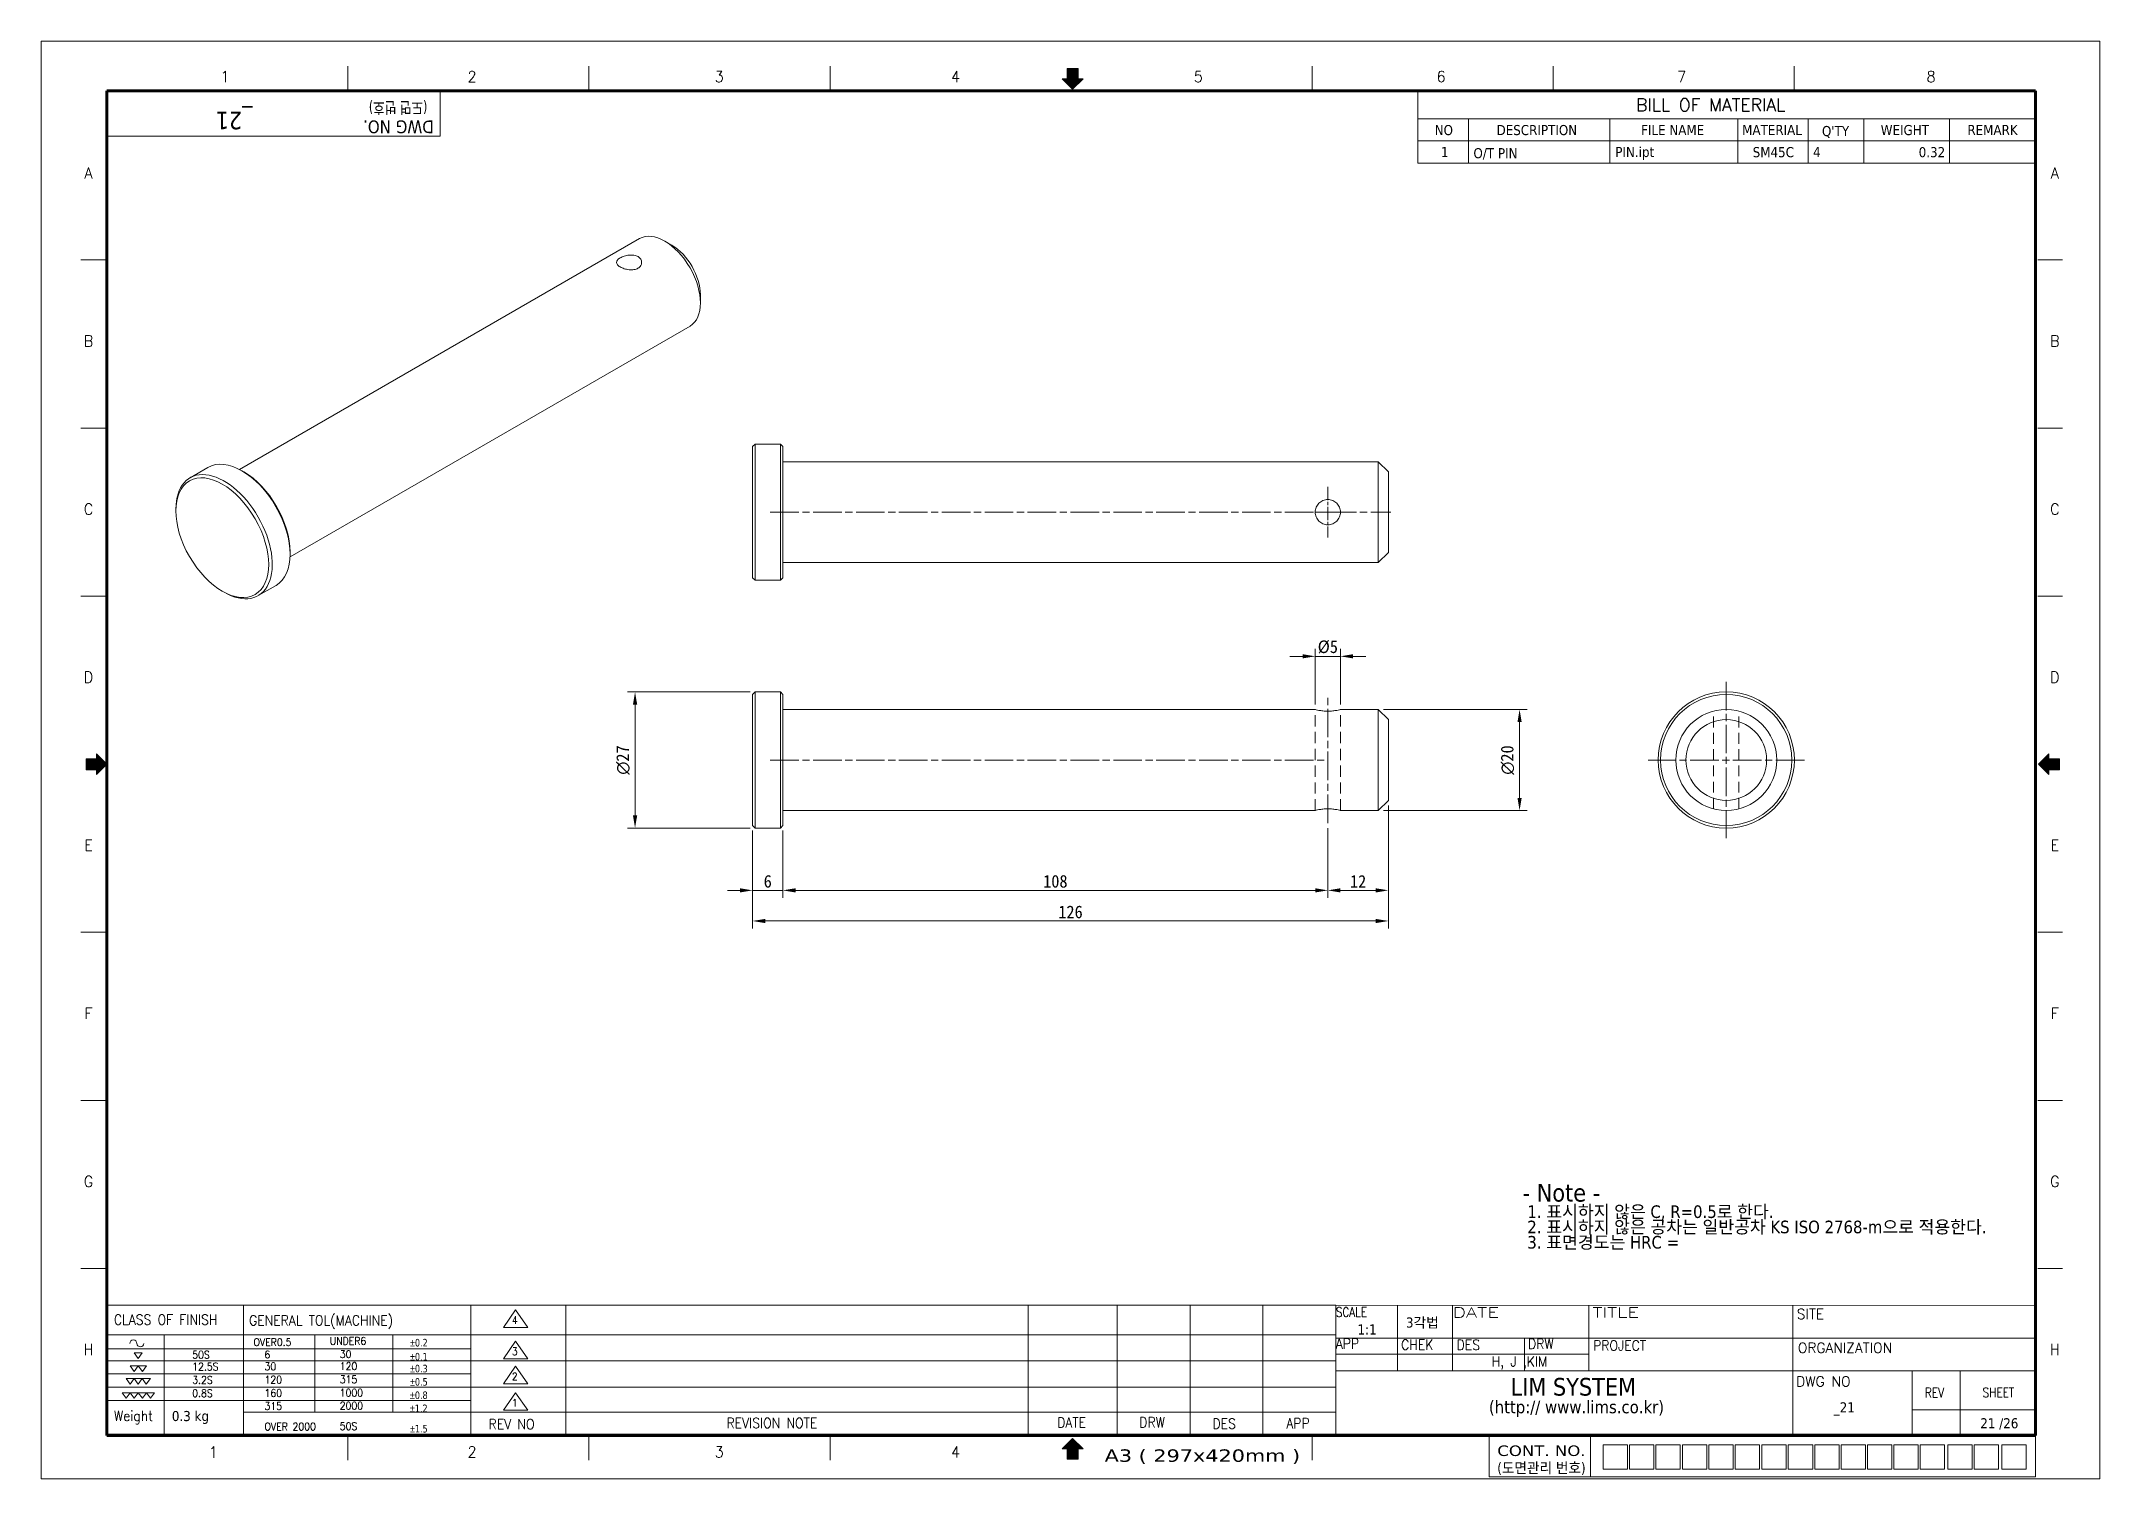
# Model space of a CAD drawing. Header units: millimetres. Extents: x 6 to 414, y 6 to 291.
import ezdxf
from ezdxf.enums import TextEntityAlignment as Align

# ---------------------------------------------------------------- set-up
doc = ezdxf.new("R2010")
doc.units = ezdxf.units.MM
doc.linetypes.add('CHAIN', pattern=[0.3543, 0.2362, -0.0295, 0.0591, -0.0295])
doc.linetypes.add('HIDDEN', pattern=[9.525, 6.35, -3.175])
doc.layers.get('0').update_dxf_attribs({"lineweight": 18})
for name, color, linetype, lineweight in [('SkizziergeometrieWIN-ISO', 7, 'Continuous', 50), ('가는실선_A4', 7, 'Continuous', 5), ('경계(ISO)', 7, 'Continuous', 70), ('굵은실선_A3', 7, 'Continuous', 18), ('제목(ISO)', 7, 'Continuous', 50)]:
    doc.layers.add(name, color=color, linetype=linetype, lineweight=lineweight)
for name, color, linetype, lineweight, true_color in [('가는실선_A3', 9, 'Continuous', 5, 0x808080), ('가는실선중심선_A3', 1, 'Continuous', 5, 0xff0000), ('가는파선_A3', 7, 'HIDDEN', 13, 0x008000), ('해치선_A3', 1, 'Continuous', 5, 0xff0000)]:
    doc.layers.add(name, color=color, linetype=linetype, lineweight=lineweight, true_color=true_color)
doc.styles.add('A3_DS_PartList', font='RomanC.shx')
doc.styles.add('A3_DS_TB02', font='tahoma.ttf')
doc.styles.add('ROMANC_37', font='tahoma.ttf')
doc.styles.add('ROMANC_61', font='ROMANC.shx')
doc.styles.add('주 텍스트 (ISO)', font='tahoma.ttf')
doc.styles.add('주문자_A3(3.5)', font='tahoma.ttf')
doc.styles.add('치수문자_A3(2.5)', font='')
doc.styles.add('텍스트 스타일12', font='tahoma.ttf')
doc.styles.add('텍스트 스타일171', font='ROMANC.shx', dxfattribs={"width": 0.9})
doc.styles.add('텍스트 스타일206', font='ROMANC.shx', dxfattribs={"width": 1.11072})
doc.styles.add('텍스트 스타일208', font='ROMANC.shx', dxfattribs={"width": 1.194322})
doc.styles.add('텍스트 스타일211', font='ROMANC.shx', dxfattribs={"width": 0.9})
doc.styles.add('텍스트 스타일213', font='RomanC.shx', dxfattribs={"width": 0.9})
doc.styles.add('텍스트 스타일233', font='RomanC.shx')
doc.styles.add('텍스트 스타일36', font='ROMANC.shx', dxfattribs={"width": 0.941937})
doc.styles.add('텍스트 스타일42', font='tahoma.ttf', dxfattribs={"width": 1.378837})
doc.styles.add('텍스트 스타일46', font='tahoma.ttf', dxfattribs={"width": 0.862937})
doc.styles.add('텍스트 스타일48', font='tahoma.ttf', dxfattribs={"width": 1.258573})
doc.styles.add('텍스트 스타일52', font='tahoma.ttf', dxfattribs={"width": 0.8})
doc.styles.add('텍스트 스타일65', font='romans.shx', dxfattribs={"width": 0.8})
doc.styles.get('치수문자_A3(2.5)').set_extended_font_data('GulimChe')
doc.dimstyles.new('치수_A3(2.5)', dxfattribs={"dimtxt": 2.5, "dimasz": 2.5, "dimexe": 1.5, "dimexo": 1, "dimgap": 0.5, "dimtad": 1, "dimtoh": 1, "dimdec": 1, "dimrnd": 1e-08, "dimdsep": 46, "dimtxsty": '치수문자_A3(2.5)', "dimcen": 0.09, "dimdle": 10, "dimclrd": 8, "dimclre": 8, "dimclrt": 7, "dimadec": 1, "dimazin": 2, "dimtfac": 0.8, "dimtmove": 0, "dimatfit": 3, "dimfxl": 1, "dimtolj": 1, "dimtzin": 0, "dimlwd": -1, "dimlwe": -1, "dimarcsym": 0})

# ---------------------------------------------------------------- blocks, each defined once
blk = doc.blocks.new('경계 A3_경계')
for points in [[(405.98, 148.76), (403.92, 148.76), (403.92, 149.72), (401.86, 147.66), (403.92, 145.6), (403.92, 146.56), (405.98, 146.56)], [(211.52, 9.9), (211.52, 11.96), (212.48, 11.96), (210.42, 14.01), (208.36, 11.96), (209.32, 11.96), (209.32, 9.9)]]:
    blk.add_hatch(color=7).paths.add_polyline_path(points)
at = {"layer": '가는실선_A3'}
blk.add_hatch(color=7, dxfattribs=at).paths.add_polyline_path([(14.9, 148.76), (14.9, 146.56), (16.96, 146.56), (16.96, 145.6), (19.02, 147.66), (16.96, 149.72), (16.96, 148.76)])
at = {"layer": '해치선_A3'}
blk.add_hatch(color=7, dxfattribs=at).paths.add_polyline_path([(211.52, 283.53), (212.48, 283.53), (210.42, 281.47), (208.36, 283.53), (209.32, 283.53), (209.32, 285.59), (211.52, 285.59)])
for p, q in [((208.36, 283.53), (209.32, 283.53)), ((210.42, 281.47), (208.36, 283.53)), ((209.32, 285.59), (211.52, 285.59)), ((209.32, 283.53), (209.32, 285.59)), ((211.52, 285.59), (211.52, 283.53)), ((211.52, 283.53), (212.48, 283.53)), ((403.92, 149.72), (401.86, 147.66)), ((401.86, 147.66), (403.92, 145.6)), ((403.92, 148.76), (403.92, 149.72)), ((405.98, 148.76), (403.92, 148.76)), ((405.98, 146.56), (405.98, 148.76)), ((403.92, 146.56), (405.98, 146.56)), ((403.92, 145.6), (403.92, 146.56)), ((210.42, 14.01), (208.36, 11.96)), ((212.48, 11.96), (210.42, 14.01)), ((292.99, 6.43), (292.99, 14.6)), ((208.36, 11.96), (209.32, 11.96)), ((209.32, 11.96), (209.32, 9.9)), ((209.32, 9.9), (211.52, 9.9)), ((211.52, 9.9), (211.52, 11.96)), ((211.52, 11.96), (212.48, 11.96))]:
    blk.add_line(p, q)
at = {"color": 7}
for p, q in [((16.96, 148.76), (14.9, 148.76)), ((14.9, 148.76), (14.9, 146.56)), ((16.96, 149.72), (16.96, 148.76)), ((19.02, 147.66), (16.96, 149.72)), ((16.96, 145.6), (19.02, 147.66)), ((403.92, 149.72), (401.86, 147.66)), ((401.86, 147.66), (403.92, 145.6)), ((403.92, 148.76), (403.92, 149.72)), ((405.98, 148.76), (403.92, 148.76)), ((405.98, 146.56), (405.98, 148.76)), ((14.9, 146.56), (16.96, 146.56)), ((16.96, 146.56), (16.96, 145.6)), ((403.92, 145.6), (403.92, 146.56)), ((403.92, 146.56), (405.98, 146.56)), ((210.42, 14.01), (208.36, 11.96)), ((212.48, 11.96), (210.42, 14.01)), ((208.36, 11.96), (209.32, 11.96)), ((209.32, 11.96), (209.32, 9.9)), ((209.32, 9.9), (211.52, 9.9)), ((211.52, 9.9), (211.52, 11.96)), ((211.52, 11.96), (212.48, 11.96))]:
    blk.add_line(p, q, dxfattribs=at)
at = {"layer": 'SkizziergeometrieWIN-ISO', "lineweight": 18}
for p, q in [((6, 291), (414, 291)), ((6, 6), (6, 291)), ((414, 291), (414, 6)), ((414, 6), (6, 6))]:
    blk.add_line(p, q, dxfattribs=at)
at = {"layer": '가는실선_A3', "color": 7}
for p, q in [((66.79, 281.16), (66.79, 286.06)), ((114.57, 281.16), (114.57, 286.06)), ((162.34, 281.16), (162.34, 286.06)), ((257.9, 281.16), (257.9, 286.06)), ((305.67, 281.16), (305.67, 286.06)), ((353.45, 281.16), (353.45, 286.06)), ((18.75, 247.62), (13.85, 247.62)), ((401.71, 247.62), (406.61, 247.62)), ((18.75, 214.3), (13.85, 214.3)), ((401.71, 214.3), (406.61, 214.3)), ((18.75, 180.98), (13.85, 180.98)), ((401.71, 180.98), (406.61, 180.98)), ((14.9, 148.76), (16.96, 148.76)), ((14.9, 146.56), (14.9, 148.76)), ((16.96, 148.76), (16.96, 149.72)), ((16.96, 149.72), (19.02, 147.66)), ((19.02, 147.66), (16.96, 145.6)), ((16.96, 146.56), (14.9, 146.56)), ((16.96, 145.6), (16.96, 146.56)), ((18.75, 114.34), (13.85, 114.34)), ((401.71, 114.34), (406.61, 114.34)), ((18.75, 81.02), (13.85, 81.02)), ((401.71, 81.02), (406.61, 81.02)), ((18.75, 47.7), (13.85, 47.7)), ((18.75, 47.7), (13.85, 47.7)), ((401.71, 47.7), (406.61, 47.7)), ((66.79, 14.6), (66.79, 9.7)), ((66.79, 14.6), (66.79, 9.7)), ((114.57, 14.6), (114.57, 9.7)), ((162.34, 14.6), (162.34, 9.7)), ((257.9, 14.6), (257.9, 9.7)), ((313.09, 14.6), (313.09, 6.55)), ((315.58, 12.77), (315.58, 7.95)), ((315.58, 12.77), (320.4, 12.77)), ((320.4, 12.77), (320.4, 7.95)), ((320.81, 12.77), (320.81, 7.95)), ((320.81, 12.77), (325.63, 12.77)), ((325.63, 12.77), (325.63, 7.95)), ((326.03, 12.77), (326.03, 7.95)), ((326.03, 12.77), (330.86, 12.77)), ((330.86, 12.77), (330.86, 7.95)), ((331.26, 12.77), (336.09, 12.77)), ((331.26, 12.77), (331.26, 7.95)), ((336.09, 12.77), (336.09, 7.95)), ((336.49, 12.77), (336.49, 7.95)), ((336.49, 12.77), (341.31, 12.77)), ((341.31, 12.77), (341.31, 7.95)), ((341.72, 12.77), (341.72, 7.95)), ((341.72, 12.77), (346.54, 12.77)), ((346.54, 12.77), (346.54, 7.95)), ((347.03, 12.77), (351.86, 12.77)), ((347.03, 12.77), (347.03, 7.95)), ((351.86, 12.77), (351.86, 7.95)), ((352.26, 12.77), (352.26, 7.95)), ((352.26, 12.77), (357.09, 12.77)), ((357.09, 12.77), (357.09, 7.95)), ((357.49, 12.77), (357.49, 7.95)), ((357.49, 12.77), (362.31, 12.77)), ((362.31, 12.77), (362.31, 7.95)), ((362.72, 12.77), (362.72, 7.95)), ((362.72, 12.77), (367.54, 12.77)), ((367.54, 12.77), (367.54, 7.95)), ((367.94, 12.77), (372.77, 12.77)), ((367.94, 12.77), (367.94, 7.95)), ((372.77, 12.77), (372.77, 7.95)), ((373.17, 12.77), (373.17, 7.95)), ((373.17, 12.77), (378, 12.77)), ((378, 12.77), (378, 7.95)), ((378.4, 12.77), (378.4, 7.95)), ((378.4, 12.77), (383.22, 12.77)), ((383.22, 12.77), (383.22, 7.95)), ((383.88, 12.77), (388.7, 12.77)), ((383.88, 12.77), (383.88, 7.95)), ((388.7, 12.77), (388.7, 7.95)), ((389.1, 12.77), (389.1, 7.95)), ((389.1, 12.77), (393.93, 12.77)), ((393.93, 12.77), (393.93, 7.95)), ((394.55, 12.77), (394.55, 7.95)), ((394.55, 12.77), (399.37, 12.77)), ((399.37, 12.77), (399.37, 7.95)), ((401.22, 14.6), (401.22, 6.43)), ((292.99, 6.43), (401.22, 6.43)), ((315.58, 7.95), (320.4, 7.95)), ((320.81, 7.95), (325.63, 7.95)), ((326.03, 7.95), (330.86, 7.95)), ((331.26, 7.95), (336.09, 7.95)), ((336.49, 7.95), (341.31, 7.95)), ((341.72, 7.95), (346.54, 7.95)), ((347.03, 7.95), (351.86, 7.95)), ((352.26, 7.95), (357.09, 7.95)), ((357.49, 7.95), (362.31, 7.95)), ((362.72, 7.95), (367.54, 7.95)), ((367.94, 7.95), (372.77, 7.95)), ((373.17, 7.95), (378, 7.95)), ((378.4, 7.95), (383.22, 7.95)), ((383.88, 7.95), (388.7, 7.95)), ((389.1, 7.95), (393.93, 7.95)), ((394.55, 7.95), (399.37, 7.95))]:
    blk.add_line(p, q, dxfattribs=at)
at = {"layer": '가는실선_A3', "color": 7, "lineweight": 60}
for p, q in [((19.02, 281.16), (19.02, 14.6)), ((401.22, 281.16), (19.02, 281.16)), ((401.22, 14.6), (401.22, 281.16)), ((19.02, 14.6), (401.22, 14.6))]:
    blk.add_line(p, q, dxfattribs=at)
at = {"layer": '가는실선_A3', "color": 7, "lineweight": 13}
for p in [(85.08, 280.98), (19.02, 272.16)]:
    blk.add_line(p, (85.08, 272.16), dxfattribs=at)
at = {"layer": '굵은실선_A3'}
blk.add_line((212.48, 283.53), (210.42, 281.47), dxfattribs=at)
at = {"layer": '가는실선_A3', "color": 7, "style": '텍스트 스타일36', "width": 0.941937}
for s, p in [('1', (42.42, 283.98)), ('2', (91.4, 283.98)), ('3', (140.38, 283.98)), ('4', (187.21, 283.98)), ('5', (235.33, 283.98)), ('6', (283.45, 283.98)), ('7', (331.14, 283.98)), ('8', (380.55, 283.98)), ('A', (15.38, 264.88)), ('A', (405.08, 264.88)), ('B', (15.38, 231.56)), ('B', (405.08, 231.56)), ('C', (15.38, 198.24)), ('C', (405.08, 198.24)), ('D', (15.38, 164.92)), ('D', (405.08, 164.92)), ('E', (15.38, 131.6)), ('E', (405.08, 131.6)), ('F', (15.38, 98.28)), ('F', (405.08, 98.28)), ('G', (15.38, 64.96)), ('G', (405.08, 64.96)), ('H', (15.38, 31.64)), ('H', (405.08, 31.64)), ('1', (40.11, 11.29)), ('2', (91.4, 11.34)), ('3', (140.38, 11.34)), ('4', (187.21, 11.34))]:
    blk.add_text(s, height=2.2, dxfattribs=at).set_placement(p, align=Align.MIDDLE_CENTER)
at = {"layer": '가는실선_A3', "color": 7, "style": '텍스트 스타일52', "width": 0.8}
blk.add_text('(도면 번호)', height=2.293, rotation=180, dxfattribs=at).set_placement((82.53, 278.93))
at = {"layer": '가는실선_A3', "color": 7, "style": 'ROMANC_37'}
blk.add_text('DWG NO.', height=2.527, rotation=180, dxfattribs=at).set_placement((83.82, 275.28))
at = {"layer": '가는실선_A3', "color": 7}
for s, height, style, width, p, p2 in [('CONT. NO.', 2.084, '텍스트 스타일48', 1.258564, (294.58, 10.53), (312.09, 10.53)), ('A3 ( 297x420mm )', 2.463, '텍스트 스타일42', 1.378315, (216.76, 9.38), (255.51, 9.38)), ('(도면관리 번호)', 2.084, '텍스트 스타일46', 0.982376, (294.58, 7.15), (312.09, 7.15))]:
    blk.add_text(s, height=height, dxfattribs=dict(at, style=style, width=width)).set_placement(p, p2, align=Align.FIT)
at = {"layer": '경계(ISO)', "insert": (44.22, 275.84), "char_height": 3.5, "attachment_point": 5, "rotation": 180, "style": '주 텍스트 (ISO)'}
blk.add_mtext('_21 ', dxfattribs=at)
blk = doc.blocks.new('제목 블록 A3_표제란')
at = {"layer": '가는실선_A4', "lineweight": 13}
for p, q in [((25.42, 38.66), (269.12, 38.66)), ((208.17, 38.66), (208.17, 13.12)), ((269.12, 38.66), (407.77, 38.63)), ((25.42, 32.81), (269.12, 32.81))]:
    blk.add_line(p, q, dxfattribs=at)
at = {"layer": '가는실선_A4'}
for p, q in [((25.42, 13.12), (25.42, 38.66)), ((52.65, 38.66), (52.65, 13.12)), ((97.69, 38.66), (97.69, 13.12)), ((106.58, 37.75), (104.15, 34.26)), ((109.02, 34.26), (106.58, 37.75)), ((116.56, 13.12), (116.56, 38.69)), ((225.83, 38.66), (225.83, 12.86)), ((240.26, 38.66), (240.26, 12.86)), ((254.69, 38.66), (254.69, 13.12)), ((281.38, 38.66), (281.38, 25.66)), ((292.25, 38.65), (292.25, 25.66)), ((319.29, 38.65), (319.29, 25.66)), ((407.76, 13.12), (407.77, 38.63)), ((36.93, 32.81), (36.93, 19.82)), ((66.8, 32.81), (66.8, 17.47)), ((82.25, 32.81), (82.25, 17.47)), ((104.15, 34.26), (109.02, 34.26)), ((97.69, 30.03), (25.42, 30.03)), ((30.98, 29.24), (32.59, 29.24)), ((31.78, 28.13), (30.98, 29.24)), ((32.59, 29.24), (31.78, 28.13)), ((106.58, 31.55), (104.15, 28.06)), ((109.02, 28.06), (106.58, 31.55)), ((306.52, 32.15), (306.52, 25.66)), ((97.69, 25.05), (25.42, 25.05)), ((30.19, 26.66), (31.8, 26.66)), ((30.99, 25.55), (30.19, 26.66)), ((31.8, 26.66), (30.99, 25.55)), ((31.8, 26.66), (33.4, 26.66)), ((32.6, 25.55), (31.8, 26.66)), ((33.4, 26.66), (32.6, 25.55)), ((104.15, 28.06), (109.02, 28.06)), ((106.58, 26.57), (104.15, 23.08)), ((109.02, 23.08), (106.58, 26.57)), ((28.59, 21.34), (30.19, 21.34)), ((29.39, 20.23), (28.59, 21.34)), ((29.38, 24.16), (30.98, 24.16)), ((30.18, 23.05), (29.38, 24.16)), ((30.19, 21.34), (29.39, 20.23)), ((30.98, 24.16), (30.18, 23.05)), ((30.19, 21.34), (31.8, 21.34)), ((31, 20.23), (30.19, 21.34)), ((30.98, 24.16), (32.59, 24.16)), ((31.79, 23.05), (30.98, 24.16)), ((31.8, 21.34), (31, 20.23)), ((32.59, 24.16), (31.79, 23.05)), ((31.8, 21.34), (33.41, 21.34)), ((32.6, 20.23), (31.8, 21.34)), ((32.59, 24.16), (34.2, 24.16)), ((33.39, 23.05), (32.59, 24.16)), ((33.41, 21.34), (32.6, 20.23)), ((34.2, 24.16), (33.39, 23.05)), ((33.41, 21.34), (35.01, 21.34)), ((34.21, 20.23), (33.41, 21.34)), ((35.01, 21.34), (34.21, 20.23)), ((104.15, 23.08), (109.02, 23.08)), ((106.58, 21.34), (104.15, 17.85)), ((109.02, 17.85), (106.58, 21.34)), ((97.69, 19.82), (25.42, 19.82)), ((36.93, 19.82), (36.93, 13.12)), ((104.15, 17.85), (109.02, 17.85)), ((25.42, 13.12), (407.76, 13.12)), ((208.17, 13.12), (25.42, 13.12))]:
    blk.add_line(p, q, dxfattribs=at)
at = {"layer": '가는실선_A4', "color": 7}
for p, q in [((269.12, 13.12), (269.12, 38.66)), ((359.7, 38.64), (359.69, 13.12)), ((269.12, 32.15), (407.77, 32.15)), ((269.09, 27.68), (25.42, 27.68)), ((407.76, 25.66), (269.12, 25.66)), ((383.36, 25.66), (383.36, 13.12)), ((269.12, 22.4), (25.42, 22.4)), ((269.12, 17.47), (52.65, 17.47)), ((383.36, 17.91), (407.76, 17.92))]:
    blk.add_line(p, q, dxfattribs=at)
at = {"layer": '가는실선_A4', "color": 7, "linetype": 'Continuous'}
blk.add_line((392.85, 25.66), (392.85, 13.12), dxfattribs=at)
at = {"layer": '가는실선_A4'}
for centre, start, end in [((30.81, 31.11), 0, 180), ((32.21, 31.11), 180, 0)]:
    blk.add_arc(centre, 0.698, start, end, dxfattribs=at)
at = {"layer": '제목(ISO)', "color": 208, "lineweight": 5, "true_color": 0x400040}
blk.add_line((269.12, 28.95), (319.29, 28.95), dxfattribs=at)
at = {"layer": '가는실선_A3', "color": 7, "style": '텍스트 스타일12'}
blk.add_attdef('질량\\P1;_001', (38.45, 15.71), '', height=2, dxfattribs=at)
at = {"layer": '가는실선_A4', "color": 7}
for s, height, style, width, p in [('CLASS OF FINISH', 2, '텍스트 스타일171', 0.9, (26.97, 34.81)), ('GENERAL TOL(MACHINE)', 2, '텍스트 스타일171', 0.9, (53.76, 34.67)), ('SCALE', 1.911, '텍스트 스타일65', 0.8, (269.12, 36.36)), ('4', 1.5, '텍스트 스타일211', 0.9, (105.83, 34.98)), ('50S', 1.5, '텍스트 스타일211', 0.9, (42.49, 28.11)), ('OVER0.5', 1.5, '텍스트 스타일211', 0.9, (54.63, 30.6)), ('6', 1.5, '텍스트 스타일211', 0.9, (56.81, 28.15)), ('UNDER6', 1.5, '텍스트 스타일211', 0.9, (69.75, 30.85)), ('30', 1.5, '텍스트 스타일211', 0.9, (71.73, 28.22)), ('3', 1.5, '텍스트 스타일211', 0.9, (105.83, 28.78)), ('APP', 2, '텍스트 스타일171', 0.9, (269.12, 30.05)), ('CHEK', 2, '텍스트 스타일171', 0.9, (282.07, 29.86)), ('DES', 2, '텍스트 스타일171', 0.9, (293.07, 29.82)), ('DRW', 2, '텍스트 스타일171', 0.9, (307.23, 30.03)), ('PROJECT', 2, '텍스트 스타일171', 0.9, (320.13, 29.68)), ('3.2S', 1.5, '텍스트 스타일211', 0.9, (42.49, 23.12)), ('12.5S', 1.5, '텍스트 스타일211', 0.9, (42.49, 25.76)), ('30', 1.5, '텍스트 스타일211', 0.9, (56.81, 25.8)), ('120', 1.5, '텍스트 스타일211', 0.9, (56.81, 23.16)), ('315', 1.5, '텍스트 스타일211', 0.9, (71.73, 23.23)), ('120', 1.5, '텍스트 스타일211', 0.9, (71.73, 25.86)), ('2', 1.5, '텍스트 스타일211', 0.9, (105.83, 23.8)), ('H, J ,KIM', 2, '텍스트 스타일171', 0.9, (300.03, 26.54)), ('0.8S', 1.5, '텍스트 스타일211', 0.9, (42.49, 20.48)), ('160', 1.5, '텍스트 스타일211', 0.9, (56.81, 20.52)), ('1000', 1.5, '텍스트 스타일213', 0.9, (71.72, 20.59)), ('REV', 1.911, '텍스트 스타일65', 0.8, (385.9, 20.39)), ('SHEET', 1.911, '텍스트 스타일65', 0.8, (397.3, 20.42)), ('Weight', 2, '텍스트 스타일171', 0.9, (26.97, 15.76)), ('315', 1.5, '텍스트 스타일213', 0.9, (56.81, 17.94)), ('2000', 1.5, '텍스트 스타일211', 0.9, (71.72, 18.01)), ('1', 1.5, '텍스트 스타일211', 0.9, (105.83, 18.57)), ('REVISION NOTE', 2, '텍스트 스타일171', 0.9, (148.38, 14.33)), ('DATE', 2, '텍스트 스타일171', 0.9, (213.9, 14.44)), ('DRW', 2, '텍스트 스타일171', 0.9, (230.19, 14.46)), ('OVER 2000', 1.5, '텍스트 스타일211', 0.9, (56.81, 13.87)), ('50S', 1.5, '텍스트 스타일211', 0.9, (71.73, 13.94)), ('REV NO', 2, '텍스트 스타일171', 0.9, (101.23, 14.1)), ('DES', 2, '텍스트 스타일171', 0.9, (244.7, 14.2)), ('APP', 2, '텍스트 스타일171', 0.9, (259.32, 14.27))]:
    blk.add_text(s, height=height, dxfattribs=dict(at, style=style, width=width)).set_placement(p)
for s, style, width, p, p2 in [('DATE', '텍스트 스타일208', 1.22262, (292.31, 36.23), (301.51, 36.23)), ('TITLE', '텍스트 스타일206', 1.136317, (320.02, 36.23), (329.22, 36.23))]:
    blk.add_text(s, height=2, dxfattribs=dict(at, style=style, width=width)).set_placement(p, p2, align=Align.FIT)
at = {"layer": '가는실선_A4', "color": 7, "style": '텍스트 스타일233'}
for s, p in [('SITE', (360.5, 35.93)), ('ORGANIZATION', (360.7, 29.24)), ('DWG NO', (360.36, 22.57))]:
    blk.add_text(s, height=2, dxfattribs=at).set_placement(p)
at = {"layer": '가는실선_A4', "color": 7}
for s, insert, char_height, attachment_point, style in [('\\fTahoma|b0|i0;\\H2.0000;3각법', (283.03, 35.14), 2, 4, '주문자_A3(3.5)'), ('\\fAIGDT|b0|i0;\\W0.90;\\H1.5000;`\\fTahoma|b0|i0;\\W0.90;\\H1.5000;0.2', (85.63, 30.47), 1.5, 7, 'ROMANC_61'), ('\\fAIGDT|b0|i0;\\W0.90;\\H1.5000;`\\fTahoma|b0|i0;\\W0.90;\\H1.5000;0.1', (85.63, 27.69), 1.5, 7, 'ROMANC_61'), ('\\fAIGDT|b0|i0;\\W0.90;\\H1.5000;`\\fTahoma|b0|i0;\\W0.90;\\H1.5000;0.3', (85.63, 25.34), 1.5, 7, 'ROMANC_61'), ('\\fAIGDT|b0|i0;\\W0.90;\\H1.5000;`\\fTahoma|b0|i0;\\W0.90;\\H1.5000;0.5', (85.63, 22.71), 1.5, 7, 'ROMANC_61'), ('\\fAIGDT|b0|i0;\\W0.90;\\H1.5000;`\\fTahoma|b0|i0;\\W0.90;\\H1.5000;0.8', (85.62, 20.06), 1.5, 7, 'ROMANC_61'), ('\\fAIGDT|b0|i0;\\W0.90;\\H1.5000;`\\fTahoma|b0|i0;\\W0.90;\\H1.5000;1.2', (85.62, 17.48), 1.5, 7, 'ROMANC_61'), ('\\fAIGDT|b0|i0;\\W0.90;\\H1.5000;`\\fTahoma|b0|i0;\\W0.90;\\H1.5000;1.5', (85.63, 13.42), 1.5, 7, 'ROMANC_61')]:
    blk.add_mtext(s, dxfattribs=dict(at, insert=insert, char_height=char_height, attachment_point=attachment_point, style=style))
at = {"layer": '가는실선_A4', "char_height": 2, "style": '주 텍스트 (ISO)'}
for s, insert, attachment_point in [('\\fTahoma|b0|i0;\\H2.0000;_21 ', (369.91, 18.11), 5), ('\\fTahoma|b0|i0;\\H2.0000;21 /26 ', (400.63, 16.28), 2)]:
    blk.add_mtext(s, dxfattribs=dict(at, insert=insert, attachment_point=attachment_point))
at = {"layer": '가는실선_A4', "color": 7, "style": '텍스트 스타일12'}
blk.add_attdef('설명', text='', height=2, dxfattribs=at).set_placement((331.27, 35.73), align=Align.MIDDLE_LEFT)
blk.add_attdef('SCALE_001', (273.43, 32.87), '', height=2, dxfattribs=at)
blk.add_attdef('프로젝트', text='', height=2, dxfattribs=at).set_placement((340.77, 28.27), align=Align.MIDDLE_CENTER)
at = {"layer": '가는실선_A4', "style": '텍스트 스타일12'}
blk.add_attdef('리비전_번호', text='', height=2, dxfattribs=at).set_placement((388.38, 15.27), align=Align.MIDDLE_CENTER)
at = {"layer": '제목(ISO)', "char_height": 3.5, "attachment_point": 1, "style": '주 텍스트 (ISO)'}
for s, insert, line_spacing_factor in [('- Note -\\P{\\H0.71429x; 1. \\fGulim|b0|i0|c129|p50;표시하지 않은 \\fTahoma|b0|i0|c129|p34;C, R=0.5\\fGulim|b0|i0|c129|p50;로 한다\\fTahoma|b0|i0|c129|p34;.\\H1.54068x; \\H0.64906x;\\P 2. \\fGulim|b0|i0|c129|p50;표시하지 않은 공차는 일반공차 \\fTahoma|b0|i0|c129|p34;KS ISO 2768-m\\fGulim|b0|i0|c129|p50;으로 적용한다\\fTahoma|b0|i0|c129|p34;.\\H1.32612x; \\H0.75408x;\\P 3. \\fGulim|b0|i0|c129|p50;표면경도는 \\fTahoma|b0|i0|c129|p34;HRC = \\H1.31974x; }', (306.15, 62.72), 0.727683), ('{\\H1x;    LIM SYSTEM\\H0.71429x;  \\P (http:// www.lims.co.kr)\\H1.44773x; }', (298.53, 24.26), 0.771785)]:
    blk.add_mtext(s, dxfattribs=dict(at, insert=insert, line_spacing_factor=line_spacing_factor))
at = {"layer": '제목(ISO)', "style": '텍스트 스타일12'}
for tag, p in [('관리자', (373.93, 36.39)), ('공급업자', (383.08, 28.64))]:
    blk.add_attdef(tag, text='', height=2, dxfattribs=at).set_placement(p, align=Align.TOP_LEFT)
blk = doc.blocks.new('*D16')
at = {"layer": 'Defpoints', "color": 0, "transparency": 16777216}
for p in [(123.7, 162), (147.5, 162), (147.5, 135)]:
    blk.add_point(p, dxfattribs=at)
at = {"layer": '가는실선_A4', "color": 8, "transparency": 16777216}
for p, q in [((146.5, 162), (122.2, 162)), ((123.7, 137.5), (123.7, 159.5)), ((146.5, 135), (122.2, 135))]:
    blk.add_line(p, q, dxfattribs=at)
for points in [[(123.29, 159.5), (124.12, 159.5), (123.7, 162)], [(123.29, 137.5), (124.12, 137.5), (123.7, 135)]]:
    blk.add_solid(points, dxfattribs=at)
at = {"layer": '가는실선_A4', "color": 7, "transparency": 16777216, "insert": (121.32, 148.5), "char_height": 2.5, "attachment_point": 5, "rotation": 90, "style": '치수문자_A3(2.5)'}
blk.add_mtext('\\A1;\\fAIGDT|b0|i0;\\H2.5000;\\ln\\f굴림체|b0|i0;\\H2.5000;27', dxfattribs=at)
blk = doc.blocks.new('*D17')
at = {"layer": 'Defpoints', "color": 0, "transparency": 16777216}
for p in [(271, 158.5), (271, 138.5), (299, 138.5)]:
    blk.add_point(p, dxfattribs=at)
at = {"layer": '가는실선_A4', "color": 8, "transparency": 16777216}
for p, q in [((272, 158.5), (300.5, 158.5)), ((299, 156), (299, 141)), ((272, 138.5), (300.5, 138.5))]:
    blk.add_line(p, q, dxfattribs=at)
for points in [[(298.58, 156), (299.42, 156), (299, 158.5)], [(298.58, 141), (299.42, 141), (299, 138.5)]]:
    blk.add_solid(points, dxfattribs=at)
at = {"layer": '가는실선_A4', "color": 7, "transparency": 16777216, "insert": (296.62, 148.5), "char_height": 2.5, "attachment_point": 5, "rotation": 90, "style": '치수문자_A3(2.5)'}
blk.add_mtext('\\A1;\\fAIGDT|b0|i0;\\H2.5000;\\ln\\f굴림체|b0|i0;\\H2.5000;20', dxfattribs=at)
blk = doc.blocks.new('*D18')
at = {"layer": 'Defpoints', "color": 0, "transparency": 16777216}
for p in [(147, 135.5), (153, 135.5), (153, 122.66)]:
    blk.add_point(p, dxfattribs=at)
at = {"layer": '가는실선_A4', "color": 8, "transparency": 16777216}
for p, q in [((147, 134.5), (147, 121.16)), ((153, 134.5), (153, 121.16)), ((144.5, 122.66), (142, 122.66)), ((147, 122.66), (149.5, 122.66)), ((149.5, 122.66), (150.5, 122.66)), ((153, 122.66), (150.5, 122.66)), ((155.5, 122.66), (158, 122.66))]:
    blk.add_line(p, q, dxfattribs=at)
for points in [[(144.5, 123.07), (144.5, 122.24), (147, 122.66)], [(155.5, 123.07), (155.5, 122.24), (153, 122.66)]]:
    blk.add_solid(points, dxfattribs=at)
at = {"layer": '가는실선_A4', "color": 7, "transparency": 16777216, "insert": (150, 124.44), "char_height": 2.5, "attachment_point": 5, "style": '치수문자_A3(2.5)'}
blk.add_mtext('\\A1;6', dxfattribs=at)
blk = doc.blocks.new('*D19')
at = {"layer": 'Defpoints', "color": 0, "transparency": 16777216}
for p in [(153, 135.5), (261, 136), (261, 122.66)]:
    blk.add_point(p, dxfattribs=at)
at = {"layer": '가는실선_A4', "color": 8, "transparency": 16777216}
for p, q in [((261, 135), (261, 121.16)), ((153, 134.5), (153, 121.16)), ((155.5, 122.66), (258.5, 122.66))]:
    blk.add_line(p, q, dxfattribs=at)
for points in [[(155.5, 123.07), (155.5, 122.24), (153, 122.66)], [(258.5, 123.07), (258.5, 122.24), (261, 122.66)]]:
    blk.add_solid(points, dxfattribs=at)
at = {"layer": '가는실선_A4', "color": 7, "transparency": 16777216, "insert": (207, 124.44), "char_height": 2.5, "attachment_point": 5, "style": '치수문자_A3(2.5)'}
blk.add_mtext('\\A1;108', dxfattribs=at)
blk = doc.blocks.new('*D20')
at = {"layer": 'Defpoints', "color": 0, "transparency": 16777216}
for p in [(273, 140.5), (261, 136), (273, 122.66)]:
    blk.add_point(p, dxfattribs=at)
at = {"layer": '가는실선_A4', "color": 8, "transparency": 16777216}
for p, q in [((273, 139.5), (273, 121.16)), ((261, 135), (261, 121.16)), ((263.5, 122.66), (270.5, 122.66))]:
    blk.add_line(p, q, dxfattribs=at)
for points in [[(263.5, 123.07), (263.5, 122.24), (261, 122.66)], [(270.5, 123.07), (270.5, 122.24), (273, 122.66)]]:
    blk.add_solid(points, dxfattribs=at)
at = {"layer": '가는실선_A4', "color": 7, "transparency": 16777216, "insert": (267, 124.44), "char_height": 2.5, "attachment_point": 5, "style": '치수문자_A3(2.5)'}
blk.add_mtext('\\A1;12', dxfattribs=at)
blk = doc.blocks.new('*D21')
at = {"layer": 'Defpoints', "color": 0, "transparency": 16777216}
for p in [(273, 140.5), (147, 135.5), (147, 116.59)]:
    blk.add_point(p, dxfattribs=at)
at = {"layer": '가는실선_A4', "color": 8, "transparency": 16777216}
for p, q in [((273, 139.5), (273, 115.09)), ((147, 134.5), (147, 115.09)), ((270.5, 116.59), (149.5, 116.59))]:
    blk.add_line(p, q, dxfattribs=at)
for points in [[(149.5, 117), (149.5, 116.17), (147, 116.59)], [(270.5, 117), (270.5, 116.17), (273, 116.59)]]:
    blk.add_solid(points, dxfattribs=at)
at = {"layer": '가는실선_A4', "color": 7, "transparency": 16777216, "insert": (210, 118.37), "char_height": 2.5, "attachment_point": 5, "style": '치수문자_A3(2.5)'}
blk.add_mtext('\\A1;126', dxfattribs=at)
blk = doc.blocks.new('*D22')
at = {"layer": 'Defpoints', "color": 0, "transparency": 16777216}
for p in [(263.5, 169.05), (258.5, 158.5), (263.5, 158.5)]:
    blk.add_point(p, dxfattribs=at)
at = {"layer": '가는실선_A4', "color": 8, "transparency": 16777216}
for p, q in [((256, 169.05), (253.5, 169.05)), ((258.5, 159.5), (258.5, 170.55)), ((258.5, 169.05), (263.5, 169.05)), ((263.5, 159.5), (263.5, 170.55)), ((266, 169.05), (268.5, 169.05))]:
    blk.add_line(p, q, dxfattribs=at)
for points in [[(256, 169.47), (256, 168.64), (258.5, 169.05)], [(266, 169.47), (266, 168.64), (263.5, 169.05)]]:
    blk.add_solid(points, dxfattribs=at)
at = {"layer": '가는실선_A4', "color": 7, "transparency": 16777216, "insert": (261, 170.9), "char_height": 2.5, "attachment_point": 5, "style": '치수문자_A3(2.5)'}
blk.add_mtext('\\A1;\\f굴림체|b0|i0;\\H2.5000;Ø5', dxfattribs=at)
blk = doc.blocks.new('BILL OF MATERIAL2')
at = {"layer": '가는실선_A4'}
for p, q in [((401.22, 281.16), (278.87, 281.16)), ((278.87, 281.16), (278.87, 275.59)), ((401.22, 281.16), (401.22, 275.59)), ((401.22, 275.59), (278.87, 275.59)), ((278.87, 275.59), (278.87, 271.21)), ((288.87, 275.59), (288.87, 271.21)), ((316.87, 275.59), (316.87, 271.21)), ((342.27, 275.59), (342.27, 271.21)), ((356.22, 275.59), (356.22, 271.21)), ((367.22, 275.59), (367.22, 271.21)), ((384.22, 275.59), (384.22, 271.21)), ((401.22, 275.59), (401.22, 271.21)), ((401.22, 271.21), (278.87, 271.21)), ((278.87, 271.21), (278.87, 266.83)), ((288.87, 271.21), (288.87, 266.83)), ((316.87, 271.21), (316.87, 266.83)), ((342.27, 271.21), (342.27, 266.83)), ((356.22, 271.21), (356.22, 266.83)), ((367.22, 271.21), (367.22, 266.83)), ((384.22, 271.21), (384.22, 266.83)), ((401.22, 271.21), (401.22, 266.83)), ((401.22, 266.83), (278.87, 266.83))]:
    blk.add_line(p, q, dxfattribs=at)
at = {"layer": '가는실선_A4', "color": 7, "attachment_point": 7}
for s, insert, char_height, style in [('BILL OF MATERIAL', (322.09, 277.12), 2.5, 'A3_DS_PartList'), ('NO', (282.18, 272.34), 2, 'A3_DS_TB02'), ('DESCRIPTION', (294.44, 272.34), 2, 'A3_DS_TB02'), ('FILE NAME', (323.08, 272.4), 2, 'A3_DS_TB02'), ('MATERIAL', (343.11, 272.4), 2, 'A3_DS_TB02'), ("Q'TY", (358.93, 271.83), 2, 'A3_DS_TB02'), ('WEIGHT', (370.58, 272.34), 2, 'A3_DS_TB02'), ('REMARK', (387.75, 272.4), 2, 'A3_DS_TB02'), ('1', (283.42, 268.02), 2, 'A3_DS_TB02'), ('O/T PIN', (289.86, 267.54), 2, 'A3_DS_TB02'), ('PIN.ipt', (317.97, 267.46), 2, 'A3_DS_TB02'), ('SM45C', (345.2, 267.96), 2, 'A3_DS_TB02'), ('4', (357.17, 268.02), 2, 'A3_DS_TB02'), ('0.32', (378.1, 267.96), 2, 'A3_DS_TB02')]:
    blk.add_mtext(s, dxfattribs=dict(at, insert=insert, char_height=char_height, style=style))

msp = doc.modelspace()

# ---------------------------------------------------------------- linework, layer by layer
at = {"layer": '가는실선중심선_A3', "linetype": 'CHAIN', "ltscale": 11.11156}
for p, q in [((261, 202.63), (261, 192.63)), ((266, 197.63), (256, 197.63))]:
    msp.add_line(p, q, dxfattribs=at)
at = {"layer": '가는실선중심선_A3', "linetype": 'CHAIN', "ltscale": 23.990969}
for p, q in [((150.5, 197.63), (273.5, 197.63)), ((339.96, 164), (339.96, 133)), ((261, 136), (261, 161)), ((150.5, 148.5), (261, 148.5)), ((355.46, 148.5), (324.46, 148.5))]:
    msp.add_line(p, q, dxfattribs=at)
at = {"layer": '가는파선_A3', "ltscale": 0.349956}
for p, q in [((258.5, 138.5), (258.5, 158.5)), ((263.5, 138.5), (263.5, 158.5))]:
    msp.add_line(p, q, dxfattribs=at)
at = {"layer": '가는파선_A3', "ltscale": 0.338844}
for p, q in [((337.46, 138.82), (337.46, 158.18)), ((342.46, 138.82), (342.46, 158.18))]:
    msp.add_line(p, q, dxfattribs=at)
at = {"layer": '굵은실선_A3'}
for p, q in [((45.33, 206.09), (124.59, 251.85)), ((131, 250.54), (129.59, 251.35)), ((136.66, 240.74), (136.66, 239.11)), ((55.33, 188.77), (134.59, 234.53)), ((147, 210.63), (147.5, 211.13)), ((147, 184.63), (147, 210.63)), ((147.5, 211.13), (147.5, 184.13)), ((147.5, 211.13), (152.5, 211.13)), ((152.5, 184.13), (152.5, 211.13)), ((153, 210.63), (152.5, 211.13)), ((153, 210.63), (153, 184.63)), ((35.51, 204.46), (39.04, 206.5)), ((46.15, 205.63), (45.79, 205.83)), ((153, 207.63), (271, 207.63)), ((271, 187.63), (271, 207.63)), ((273, 205.63), (271, 207.63)), ((273, 205.63), (273, 189.63)), ((32.71, 197.87), (32.71, 198.28)), ((55.34, 189.71), (55.34, 189.3)), ((273, 189.63), (271, 187.63)), ((147, 184.63), (147.5, 184.13)), ((147.5, 184.13), (152.5, 184.13)), ((153, 184.63), (152.5, 184.13)), ((153, 187.63), (271, 187.63)), ((41.9, 181.95), (42.26, 181.75)), ((49.01, 181.08), (52.54, 183.12)), ((147, 161.5), (147.5, 162)), ((147, 135.5), (147, 161.5)), ((147.5, 162), (147.5, 135)), ((147.5, 162), (152.5, 162)), ((152.5, 135), (152.5, 162)), ((153, 161.5), (152.5, 162)), ((153, 161.5), (153, 135.5)), ((153, 158.5), (258.5, 158.5)), ((263.5, 158.5), (271, 158.5)), ((271, 138.5), (271, 158.5)), ((273, 156.5), (271, 158.5)), ((273, 156.5), (273, 140.5)), ((273, 140.5), (271, 138.5)), ((147, 135.5), (147.5, 135)), ((147.5, 135), (152.5, 135)), ((153, 135.5), (152.5, 135)), ((153, 138.5), (258.5, 138.5)), ((263.5, 138.5), (271, 138.5))]:
    msp.add_line(p, q, dxfattribs=at)
for radius in [13.5, 13, 10, 8]:
    msp.add_circle((339.96, 148.5), radius, dxfattribs=at)
for centre, major_axis, start_param, end_param in [((129.59, 243.19), (-5, 8.66), 3.141593, 6.283185), ((131, 244), (-4, 6.93), 3.926991, 5.497787), ((45.79, 194.81), (-6.75, 11.69), 3.141593, 6.283185), ((42.26, 192.77), (6.75, -11.69), 5.497787, 10.210176), ((46.15, 195.01), (-6.5, 11.26), 3.926991, 5.497787)]:
    msp.add_ellipse(centre, major_axis=major_axis, ratio=0.57735, start_param=start_param, end_param=end_param, dxfattribs=at)
msp.add_ellipse((41.9, 192.57), major_axis=(6.5, -11.26), ratio=0.57735, dxfattribs=at)
for points, knots in [([(124.28, 245.99), (124.06, 245.86), (123.78, 245.76), (123.16, 245.67), (122.83, 245.67), (122.2, 245.73), (121.87, 245.8), (121.25, 246), (120.97, 246.12), (120.52, 246.38), (120.33, 246.53), (120.08, 246.84), (120.01, 246.99), (120.01, 247.29), (120.08, 247.45), (120.33, 247.75), (120.52, 247.9), (120.97, 248.16), (121.25, 248.29), (121.87, 248.48), (122.2, 248.55), (122.83, 248.62), (123.16, 248.62), (123.78, 248.52), (124.06, 248.42), (124.51, 248.16), (124.7, 247.99), (124.95, 247.58), (125.01, 247.35), (125.01, 246.93), (124.95, 246.7), (124.7, 246.3), (124.51, 246.12), (124.28, 245.99)], [0, 0, 0, 0, 0.094612, 0.094612, 0.189224, 0.189224, 0.283823, 0.283823, 0.378422, 0.378422, 0.473021, 0.473021, 0.567619, 0.567619, 0.662231, 0.662231, 0.756844, 0.756844, 0.851456, 0.851456, 0.946068, 0.946068, 1.040666, 1.040666, 1.135265, 1.135265, 1.229864, 1.229864, 1.324463, 1.324463, 1.419075, 1.419075, 1.513687, 1.513687, 1.513687, 1.513687]), ([(261, 195.13), (260.68, 195.13), (260.35, 195.2), (259.73, 195.45), (259.45, 195.65), (259.01, 196.09), (258.82, 196.37), (258.56, 196.98), (258.5, 197.32), (258.5, 197.95), (258.56, 198.28), (258.82, 198.9), (259.01, 199.18), (259.45, 199.62), (259.73, 199.82), (260.35, 200.07), (260.68, 200.13), (261.32, 200.13), (261.65, 200.07), (262.27, 199.82), (262.55, 199.62), (262.99, 199.18), (263.18, 198.9), (263.44, 198.28), (263.5, 197.95), (263.5, 197.32), (263.44, 196.98), (263.18, 196.37), (262.99, 196.09), (262.55, 195.65), (262.27, 195.45), (261.65, 195.2), (261.32, 195.13), (261, 195.13)], [0, 0, 0, 0, 0.094612, 0.094612, 0.189224, 0.189224, 0.283823, 0.283823, 0.378422, 0.378422, 0.473021, 0.473021, 0.567619, 0.567619, 0.662231, 0.662231, 0.756844, 0.756844, 0.851456, 0.851456, 0.946068, 0.946068, 1.040666, 1.040666, 1.135265, 1.135265, 1.229864, 1.229864, 1.324463, 1.324463, 1.419075, 1.419075, 1.513687, 1.513687, 1.513687, 1.513687]), ([(261, 158.18), (260.68, 158.18), (260.35, 158.2), (259.73, 158.26), (259.45, 158.3), (259.01, 158.38), (258.82, 158.42), (258.56, 158.48), (258.5, 158.5), (258.5, 158.5)], [0, 0, 0, 0, 0.0946121, 0.0946121, 0.1892241, 0.1892241, 0.2838229, 0.2838229, 0.3784218, 0.3784218, 0.3784218, 0.3784218]), ([(263.5, 158.5), (263.5, 158.5), (263.44, 158.48), (263.18, 158.42), (262.99, 158.38), (262.55, 158.3), (262.27, 158.26), (261.65, 158.2), (261.32, 158.18), (261, 158.18)], [1.1352653, 1.1352653, 1.1352653, 1.1352653, 1.2298642, 1.2298642, 1.324463, 1.324463, 1.419075, 1.419075, 1.5136871, 1.5136871, 1.5136871, 1.5136871]), ([(258.5, 138.5), (258.5, 138.5), (258.56, 138.52), (258.82, 138.58), (259.01, 138.62), (259.45, 138.7), (259.73, 138.74), (260.35, 138.8), (260.68, 138.82), (261, 138.82)], [1.1352653, 1.1352653, 1.1352653, 1.1352653, 1.2298642, 1.2298642, 1.324463, 1.324463, 1.419075, 1.419075, 1.5136871, 1.5136871, 1.5136871, 1.5136871]), ([(261, 138.82), (261.32, 138.82), (261.65, 138.8), (262.27, 138.74), (262.55, 138.7), (262.99, 138.62), (263.18, 138.58), (263.44, 138.52), (263.5, 138.5), (263.5, 138.5)], [0, 0, 0, 0, 0.0946121, 0.0946121, 0.1892241, 0.1892241, 0.2838229, 0.2838229, 0.3784218, 0.3784218, 0.3784218, 0.3784218])]:
    msp.add_open_spline(points, degree=3, knots=knots, dxfattribs=at)

# ---------------------------------------------------------------- block references
msp.add_blockref('경계 A3_경계', (0, 0))
msp.add_blockref('제목 블록 A3_표제란', (-6.55, 1.74)).add_auto_attribs({'SCALE_001': '1:1', '질량\\P1;_001': '0.3 kg'})
at = {"layer": '가는실선_A4'}
msp.add_blockref('BILL OF MATERIAL2', (0, 0), dxfattribs=at)

# ---------------------------------------------------------------- dimensions: what is measured, and where the dimension line sits
at = {"layer": '가는실선_A4', "color": 8, "true_color": 0x808080}
for base, p1, p2, angle, text, override, picture, middle in [((263.5, 169.05), (258.5, 158.5), (263.5, 158.5), 180, '\\f굴림체|b0|i0;\\H2.5000;Ø<>', {"dimgap": 0.5, "dimtoh": 0, "dimdec": 1, "dimtol": 0, "dimlim": 0, "dimtp": 0, "dimtm": 0, "dimtdec": 2, "dimtofl": 1, "dimatfit": 1}, '*D22', (261, 169.05)), ((123.7, 162), (147.5, 135), (147.5, 162), 90, '\\fAIGDT|b0|i0;\\H2.5000;\\ln\\f굴림체|b0|i0;\\H2.5000;<>', {"dimgap": 0.5, "dimtoh": 0, "dimdec": 1, "dimtol": 0, "dimlim": 0, "dimtp": 0, "dimtm": 0, "dimtdec": 2, "dimtofl": 0, "dimatfit": 1}, '*D16', (123.7, 148.5)), ((299, 138.5), (271, 158.5), (271, 138.5), 90, '\\fAIGDT|b0|i0;\\H2.5000;\\ln\\f굴림체|b0|i0;\\H2.5000;<>', {"dimgap": 0.5, "dimtoh": 0, "dimdec": 1, "dimtol": 0, "dimlim": 0, "dimtp": 0, "dimtm": 0, "dimtdec": 2, "dimtofl": 0, "dimatfit": 1}, '*D17', (299, 148.5))]:
    dim = msp.add_linear_dim(base=base, p1=p1, p2=p2, angle=angle, text=text, dimstyle='치수_A3(2.5)', override=override, dxfattribs=at)
    dim.commit()
    dim.dimension.update_dxf_attribs({"geometry": picture, "text_midpoint": middle, "dimtype": 160})
for base, p1, p2, override, picture, middle in [((147, 116.59), (273, 140.5), (147, 135.5), {"dimgap": 0.5, "dimtoh": 0, "dimdec": 1, "dimtol": 0, "dimlim": 0, "dimtp": 0, "dimtm": 0, "dimtdec": 2, "dimtofl": 0, "dimatfit": 1}, '*D21', (210, 116.59)), ((273, 122.66), (261, 136), (273, 140.5), {"dimgap": 0.5, "dimtoh": 0, "dimdec": 1, "dimtol": 0, "dimlim": 0, "dimtp": 0, "dimtm": 0, "dimtdec": 2, "dimtofl": 0, "dimatfit": 1}, '*D20', (267, 122.66)), ((153, 122.66), (147, 135.5), (153, 135.5), {"dimgap": 0.5, "dimtoh": 0, "dimdec": 1, "dimtol": 0, "dimlim": 0, "dimtp": 0, "dimtm": 0, "dimtdec": 2, "dimtofl": 0}, '*D18', (150, 122.66)), ((261, 122.66), (153, 135.5), (261, 136), {"dimgap": 0.5, "dimtoh": 0, "dimdec": 1, "dimtol": 0, "dimlim": 0, "dimtp": 0, "dimtm": 0, "dimtdec": 2, "dimtofl": 0, "dimatfit": 1}, '*D19', (207, 122.66))]:
    dim = msp.add_linear_dim(base=base, p1=p1, p2=p2, angle=180, dimstyle='치수_A3(2.5)', override=override, dxfattribs=at)
    dim.commit()
    dim.dimension.update_dxf_attribs({"geometry": picture, "text_midpoint": middle, "dimtype": 160})

doc.saveas('drawing.dxf')
